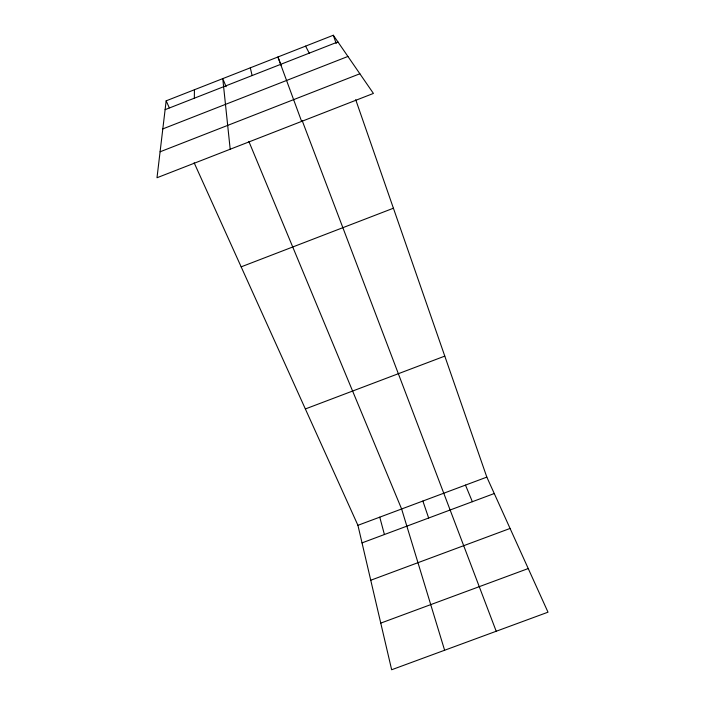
<?xml version="1.0" encoding="UTF-8"?>
<svg xmlns="http://www.w3.org/2000/svg" width="705" height="705" viewBox="0 0 705 705"><rect width="100%" height="100%" fill="white"/><g stroke="black" fill="none" stroke-linecap="round" stroke-linejoin="round"><path stroke-width="1.06" d="M194.333 98.206L194.43 89.746M166.16 100.833L156.995 177.748L373.421 93.43L333.315 35.25L166.16 100.833L169.315 107.821M165.111 109.663L337.915 41.912M162.82 128.9L347.935 56.453M160.088 151.795L359.867 73.769M241.163 266.851L393.408 208.222M305.353 408.953L444.793 356.113M357.928 525.322L486.829 477.118L548.005 612.187L391.654 669.75L357.928 525.322L194.139 162.767M362.026 542.885L494.267 493.526M370.751 580.241L510.076 528.45M380.762 623.114L528.239 568.547M305.591 46.125L309.248 53.148M226.129 86.724L222.762 78.625L230.191 149.231M248.865 141.441L401.621 508.984L444.617 650.248M465.476 485.102L472.359 501.704M281.057 65.195L277.929 56.982L301.617 121.401M302.154 120.546L496.205 631.257M333.315 35.25L336.214 43.578M355.708 99.687L486.829 477.118M422.868 501.035L428.649 518.016M379.757 517.162L384.419 534.531M250.319 67.812L252.099 75.558"/></g></svg>
